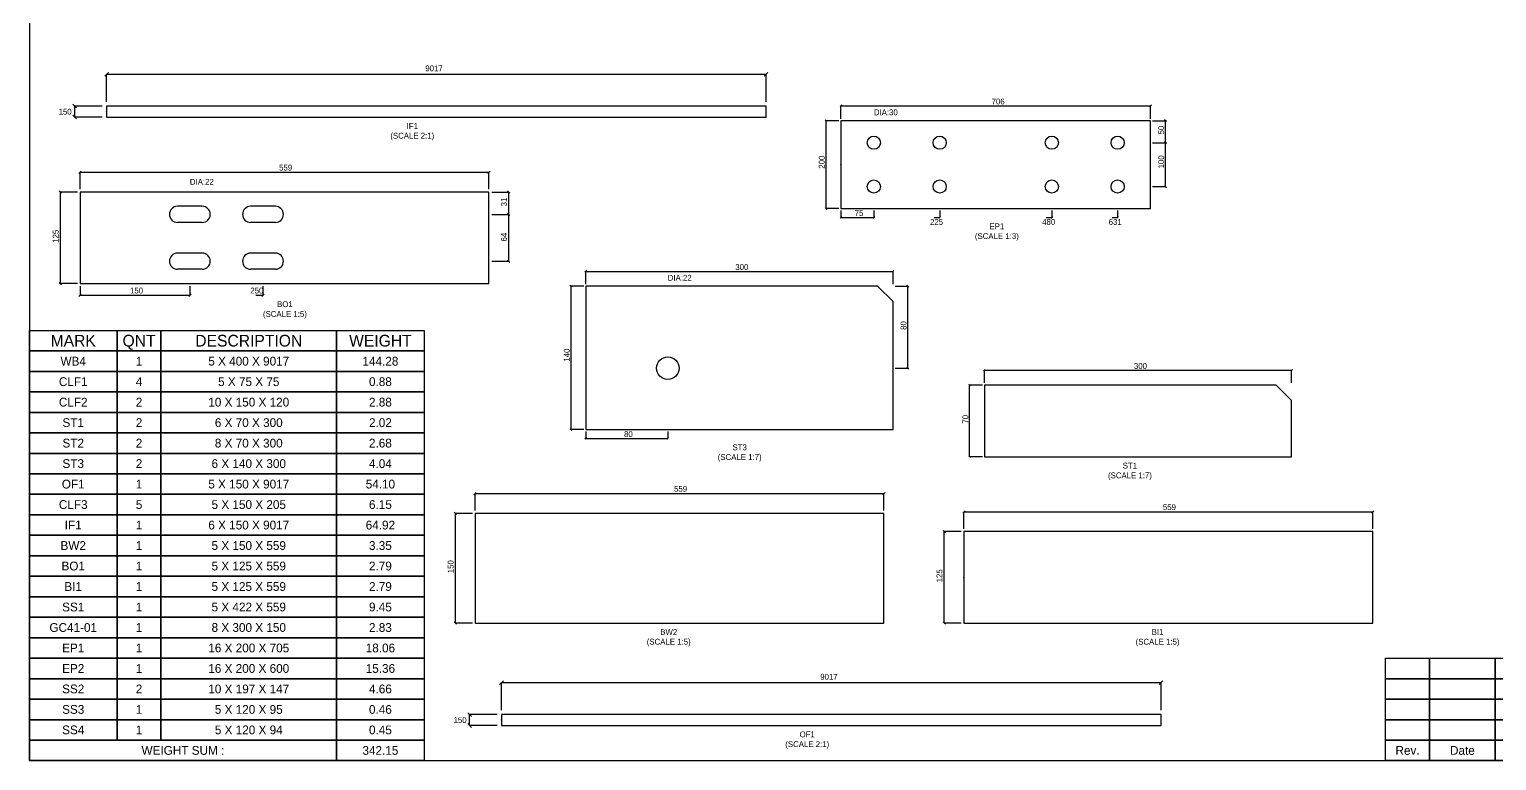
# Model space of a CAD drawing. Header units: metres. Extents: x 0 to 15272, y 0 to 10800.
# Drawn here: x 0 to 10031, y 0 to 4998 of the extents above; entities that cross this region are included whole.
import ezdxf
from ezdxf.enums import TextEntityAlignment as Align

# ---------------------------------------------------------------- set-up
doc = ezdxf.new("R2010")
doc.units = ezdxf.units.M
doc.linetypes.add('CONTIN', pattern=[0])
for name, color, linetype in [('2', 7, 'CONTIN'), ('3', 1, 'CONTIN'), ('4', 1, 'CONTIN'), ('5', 7, 'CONTIN'), ('6', 4, 'CONTIN')]:
    doc.layers.add(name, color=color, linetype=linetype)
picture_1 = doc.add_image_def('image1.png', size_in_pixel=(229, 276))

# ---------------------------------------------------------------- blocks, each defined once
blk = doc.blocks.new('PART_TABLE_BLOCK')
for points in [[(0, 2940), (600, 2940), (600, 2800), (0, 2800)], [(600, 2940), (900, 2940), (900, 2800), (600, 2800)], [(900, 2940), (2100, 2940), (2100, 2800), (900, 2800)], [(2100, 2940), (2700, 2940), (2700, 2800), (2100, 2800)], [(0, 2800), (600, 2800), (600, 2660), (0, 2660)], [(600, 2800), (900, 2800), (900, 2660), (600, 2660)], [(900, 2800), (2100, 2800), (2100, 2660), (900, 2660)], [(2100, 2800), (2700, 2800), (2700, 2660), (2100, 2660)], [(0, 2660), (600, 2660), (600, 2520), (0, 2520)], [(600, 2660), (900, 2660), (900, 2520), (600, 2520)], [(900, 2660), (2100, 2660), (2100, 2520), (900, 2520)], [(2100, 2660), (2700, 2660), (2700, 2520), (2100, 2520)], [(0, 2520), (600, 2520), (600, 2380), (0, 2380)], [(600, 2520), (900, 2520), (900, 2380), (600, 2380)], [(900, 2520), (2100, 2520), (2100, 2380), (900, 2380)], [(2100, 2520), (2700, 2520), (2700, 2380), (2100, 2380)], [(0, 2380), (600, 2380), (600, 2240), (0, 2240)], [(600, 2380), (900, 2380), (900, 2240), (600, 2240)], [(900, 2380), (2100, 2380), (2100, 2240), (900, 2240)], [(2100, 2380), (2700, 2380), (2700, 2240), (2100, 2240)], [(0, 2240), (600, 2240), (600, 2100), (0, 2100)], [(600, 2240), (900, 2240), (900, 2100), (600, 2100)], [(900, 2240), (2100, 2240), (2100, 2100), (900, 2100)], [(2100, 2240), (2700, 2240), (2700, 2100), (2100, 2100)], [(0, 2100), (600, 2100), (600, 1960), (0, 1960)], [(600, 2100), (900, 2100), (900, 1960), (600, 1960)], [(900, 2100), (2100, 2100), (2100, 1960), (900, 1960)], [(2100, 2100), (2700, 2100), (2700, 1960), (2100, 1960)], [(0, 1960), (600, 1960), (600, 1820), (0, 1820)], [(600, 1960), (900, 1960), (900, 1820), (600, 1820)], [(900, 1960), (2100, 1960), (2100, 1820), (900, 1820)], [(2100, 1960), (2700, 1960), (2700, 1820), (2100, 1820)], [(0, 1820), (600, 1820), (600, 1680), (0, 1680)], [(600, 1820), (900, 1820), (900, 1680), (600, 1680)], [(900, 1820), (2100, 1820), (2100, 1680), (900, 1680)], [(2100, 1820), (2700, 1820), (2700, 1680), (2100, 1680)], [(0, 1680), (600, 1680), (600, 1540), (0, 1540)], [(600, 1680), (900, 1680), (900, 1540), (600, 1540)], [(900, 1680), (2100, 1680), (2100, 1540), (900, 1540)], [(2100, 1680), (2700, 1680), (2700, 1540), (2100, 1540)], [(0, 1540), (600, 1540), (600, 1400), (0, 1400)], [(600, 1540), (900, 1540), (900, 1400), (600, 1400)], [(900, 1540), (2100, 1540), (2100, 1400), (900, 1400)], [(2100, 1540), (2700, 1540), (2700, 1400), (2100, 1400)], [(0, 1400), (600, 1400), (600, 1260), (0, 1260)], [(600, 1400), (900, 1400), (900, 1260), (600, 1260)], [(900, 1400), (2100, 1400), (2100, 1260), (900, 1260)], [(2100, 1400), (2700, 1400), (2700, 1260), (2100, 1260)], [(0, 1260), (600, 1260), (600, 1120), (0, 1120)], [(600, 1260), (900, 1260), (900, 1120), (600, 1120)], [(900, 1260), (2100, 1260), (2100, 1120), (900, 1120)], [(2100, 1260), (2700, 1260), (2700, 1120), (2100, 1120)], [(0, 1120), (600, 1120), (600, 980), (0, 980)], [(600, 1120), (900, 1120), (900, 980), (600, 980)], [(900, 1120), (2100, 1120), (2100, 980), (900, 980)], [(2100, 1120), (2700, 1120), (2700, 980), (2100, 980)], [(0, 980), (600, 980), (600, 840), (0, 840)], [(600, 980), (900, 980), (900, 840), (600, 840)], [(900, 980), (2100, 980), (2100, 840), (900, 840)], [(2100, 980), (2700, 980), (2700, 840), (2100, 840)], [(0, 840), (600, 840), (600, 700), (0, 700)], [(600, 840), (900, 840), (900, 700), (600, 700)], [(900, 840), (2100, 840), (2100, 700), (900, 700)], [(2100, 840), (2700, 840), (2700, 700), (2100, 700)], [(0, 700), (600, 700), (600, 560), (0, 560)], [(600, 700), (900, 700), (900, 560), (600, 560)], [(900, 700), (2100, 700), (2100, 560), (900, 560)], [(2100, 700), (2700, 700), (2700, 560), (2100, 560)], [(0, 560), (600, 560), (600, 420), (0, 420)], [(600, 560), (900, 560), (900, 420), (600, 420)], [(900, 560), (2100, 560), (2100, 420), (900, 420)], [(2100, 560), (2700, 560), (2700, 420), (2100, 420)], [(0, 420), (600, 420), (600, 280), (0, 280)], [(600, 420), (900, 420), (900, 280), (600, 280)], [(900, 420), (2100, 420), (2100, 280), (900, 280)], [(2100, 420), (2700, 420), (2700, 280), (2100, 280)], [(0, 280), (600, 280), (600, 140), (0, 140)], [(600, 280), (900, 280), (900, 140), (600, 140)], [(900, 280), (2100, 280), (2100, 140), (900, 140)], [(2100, 280), (2700, 280), (2700, 140), (2100, 140)], [(0, 140), (2100, 140), (2100, 0), (0, 0)], [(2100, 140), (2700, 140), (2700, 0), (2100, 0)]]:
    blk.add_lwpolyline(points, close=True)
for s, height, p in [('MARK', 80, (300, 2870)), ('QNT', 80, (750, 2870)), ('DESCRIPTION', 80, (1500, 2870)), ('WEIGHT', 80, (2400, 2870)), ('WB4', 60, (300, 2730)), ('1', 60, (750, 2730)), ('5 X 400 X 9017', 60, (1500, 2730)), ('144.28', 60, (2400, 2730)), ('CLF1', 60, (300, 2590)), ('4', 60, (750, 2590)), ('5 X 75 X 75', 60, (1500, 2590)), ('0.88', 60, (2400, 2590)), ('CLF2', 60, (300, 2450)), ('2', 60, (750, 2450)), ('10 X 150 X 120', 60, (1500, 2450)), ('2.88', 60, (2400, 2450)), ('ST1', 60, (300, 2310)), ('2', 60, (750, 2310)), ('6 X 70 X 300', 60, (1500, 2310)), ('2.02', 60, (2400, 2310)), ('ST2', 60, (300, 2170)), ('2', 60, (750, 2170)), ('8 X 70 X 300', 60, (1500, 2170)), ('2.68', 60, (2400, 2170)), ('ST3', 60, (300, 2030)), ('2', 60, (750, 2030)), ('6 X 140 X 300', 60, (1500, 2030)), ('4.04', 60, (2400, 2030)), ('OF1', 60, (300, 1890)), ('1', 60, (750, 1890)), ('5 X 150 X 9017', 60, (1500, 1890)), ('54.10', 60, (2400, 1890)), ('CLF3', 60, (300, 1750)), ('5', 60, (750, 1750)), ('5 X 150 X 205', 60, (1500, 1750)), ('6.15', 60, (2400, 1750)), ('IF1', 60, (300, 1610)), ('1', 60, (750, 1610)), ('6 X 150 X 9017', 60, (1500, 1610)), ('64.92', 60, (2400, 1610)), ('BW2', 60, (300, 1470)), ('1', 60, (750, 1470)), ('5 X 150 X 559', 60, (1500, 1470)), ('3.35', 60, (2400, 1470)), ('BO1', 60, (300, 1330)), ('1', 60, (750, 1330)), ('5 X 125 X 559', 60, (1500, 1330)), ('2.79', 60, (2400, 1330)), ('BI1', 60, (300, 1190)), ('1', 60, (750, 1190)), ('5 X 125 X 559', 60, (1500, 1190)), ('2.79', 60, (2400, 1190)), ('SS1', 60, (300, 1050)), ('1', 60, (750, 1050)), ('5 X 422 X 559', 60, (1500, 1050)), ('9.45', 60, (2400, 1050)), ('GC41-01', 60, (300, 910)), ('1', 60, (750, 910)), ('8 X 300 X 150', 60, (1500, 910)), ('2.83', 60, (2400, 910)), ('EP1', 60, (300, 770)), ('1', 60, (750, 770)), ('16 X 200 X 705', 60, (1500, 770)), ('18.06', 60, (2400, 770)), ('EP2', 60, (300, 630)), ('1', 60, (750, 630)), ('16 X 200 X 600', 60, (1500, 630)), ('15.36', 60, (2400, 630)), ('SS2', 60, (300, 490)), ('2', 60, (750, 490)), ('10 X 197 X 147', 60, (1500, 490)), ('4.66', 60, (2400, 490)), ('SS3', 60, (300, 350)), ('1', 60, (750, 350)), ('5 X 120 X 95', 60, (1500, 350)), ('0.46', 60, (2400, 350)), ('SS4', 60, (300, 210)), ('1', 60, (750, 210)), ('5 X 120 X 94', 60, (1500, 210)), ('0.45', 60, (2400, 210)), ('WEIGHT SUM :', 60, (1050, 70)), ('342.15', 60, (2400, 70))]:
    blk.add_text(s, height=height).set_placement(p, align=Align.MIDDLE_CENTER)
blk = doc.blocks.new('Title_Block')
for points in [[(-6000, 700), (-5700, 700), (-5700, 560), (-6000, 560)], [(-5700, 700), (-5250, 700), (-5250, 560), (-5700, 560)], [(-5250, 700), (-4350, 700), (-4350, 560), (-5250, 560)], [(-4350, 700), (-4050, 700), (-4050, 560), (-4350, 560)], [(-4050, 700), (-3750, 700), (-3750, 560), (-4050, 560)], [(-3750, 700), (-3000, 700), (-3000, 0), (-3750, 0)], [(-3000, 700), (0, 700), (0, 560), (-3000, 560)], [(-6000, 560), (-5700, 560), (-5700, 420), (-6000, 420)], [(-5700, 560), (-5250, 560), (-5250, 420), (-5700, 420)], [(-5250, 560), (-4350, 560), (-4350, 420), (-5250, 420)], [(-4350, 560), (-4050, 560), (-4050, 420), (-4350, 420)], [(-4050, 560), (-3750, 560), (-3750, 420), (-4050, 420)], [(-3000, 560), (0, 560), (0, 420), (-3000, 420)], [(-6000, 420), (-5700, 420), (-5700, 280), (-6000, 280)], [(-5700, 420), (-5250, 420), (-5250, 280), (-5700, 280)], [(-5250, 420), (-4350, 420), (-4350, 280), (-5250, 280)], [(-4350, 420), (-4050, 420), (-4050, 280), (-4350, 280)], [(-4050, 420), (-3750, 420), (-3750, 280), (-4050, 280)], [(-3000, 420), (-1200, 420), (-1200, 280), (-3000, 280)], [(-1200, 420), (0, 420), (0, 280), (-1200, 280)], [(-6000, 280), (-5700, 280), (-5700, 140), (-6000, 140)], [(-5700, 280), (-5250, 280), (-5250, 140), (-5700, 140)], [(-5250, 280), (-4350, 280), (-4350, 140), (-5250, 140)], [(-4350, 280), (-4050, 280), (-4050, 140), (-4350, 140)], [(-4050, 280), (-3750, 280), (-3750, 140), (-4050, 140)], [(-3000, 280), (-2000, 280), (-2000, 140), (-3000, 140)], [(-2000, 280), (-1000, 280), (-1000, 140), (-2000, 140)], [(-1000, 280), (0, 280), (0, 140), (-1000, 140)], [(-6000, 140), (-5700, 140), (-5700, 0), (-6000, 0)], [(-5700, 140), (-5250, 140), (-5250, 0), (-5700, 0)], [(-5250, 140), (-4350, 140), (-4350, 0), (-5250, 0)], [(-4350, 140), (-4050, 140), (-4050, 0), (-4350, 0)], [(-4050, 140), (-3750, 140), (-3750, 0), (-4050, 0)], [(-3000, 140), (-2000, 140), (-2000, 0), (-3000, 0)], [(-2000, 140), (-1000, 140), (-1000, 0), (-2000, 0)], [(-1000, 140), (0, 140), (0, 0), (-1000, 0)]]:
    blk.add_lwpolyline(points, close=True)
for s, p in [(' Project : CHECKED BY', (-2996, 630)), (' NAME    : CL2-3', (-2996, 490)), (' Job     : C163-127', (-2996, 350)), (' Bldg.No.: Assembly', (-1196, 350)), (' Qnt: 2', (-2996, 210)), (' Mark: CL2-3', (-1996, 210)), (' Length: 9049', (-996, 210)), (' WEIGHT: 342.15', (-2996, 70)), (' Fin: Red Oxide', (-996, 70)), (' Part: NEW', (-1996, 70))]:
    blk.add_text(s, height=60).set_placement(p, align=Align.MIDDLE_LEFT)
for s, p in [('Description', (-4800, 70)), ('Chk.', (-3900, 70)), ('Rev.', (-5850, 70)), ('Date', (-5475, 70)), ('Drw.', (-4200, 70))]:
    blk.add_text(s, height=60).set_placement(p, align=Align.MIDDLE_CENTER)
image = blk.add_image(picture_1, insert=(-3674, 105), size_in_units=(598, 490))
blk = doc.blocks.new('ARROW')
at = {"layer": '2'}
blk.add_line((-0.635, -0.635), (0.635, 0.635), dxfattribs=at)
blk = doc.blocks.new('BO1')
at = {"layer": '3', "linetype": 'CONTINUOUS'}
for p, q in [((347.26388, 945.7445), (347.26388, 320.7445)), ((3142.26388, 945.7445), (347.26388, 945.7445)), ((3142.26388, 320.7445), (3142.26388, 945.7445)), ((347.26388, 320.7445), (3142.26388, 320.7445))]:
    blk.add_line(p, q, dxfattribs=at)
at = {"layer": '4', "linetype": 'CONTINUOUS'}
for p, q in [((1182.26388, 848.2445), (1012.26388, 848.2445)), ((1682.26388, 848.2445), (1512.26388, 848.2445)), ((1182.26388, 738.2445), (1012.26388, 738.2445)), ((1682.26388, 738.2445), (1512.26388, 738.2445)), ((1182.26388, 528.2445), (1012.26388, 528.2445)), ((1682.26388, 528.2445), (1512.26388, 528.2445)), ((1182.26388, 418.2445), (1012.26388, 418.2445)), ((1682.26388, 418.2445), (1512.26388, 418.2445))]:
    blk.add_line(p, q, dxfattribs=at)
for centre, start, end in [((1012.26388, 793.2445), 90, -90), ((1182.26388, 793.2445), -90, 90), ((1512.26388, 793.2445), 90, -90), ((1682.26388, 793.2445), -90, 90), ((1012.26388, 473.2445), 90, -90), ((1182.26388, 473.2445), -90, 90), ((1512.26388, 473.2445), 90, -90), ((1682.26388, 473.2445), -90, 90)]:
    blk.add_arc(centre, 55, start, end, dxfattribs=at)
at = {"layer": '5', "linetype": 'CONTINUOUS'}
for p, q in [((346.76388, 633.2445), (347.76388, 633.2445)), ((347.26388, 632.74451), (347.26388, 633.74449))]:
    blk.add_line(p, q, dxfattribs=at)
blk.add_circle((347.26388, 633.2445), 0.5, dxfattribs=at)
at = {"layer": '6', "linetype": 'CONTINUOUS'}
for p, q in [((347.26388, 964.377835), (347.26388, 1080.836175)), ((347.26388, 1080.58618), (3142.26388, 1080.58618)), ((3142.26388, 964.377835), (3142.26388, 1080.836175)), ((328.630595, 945.7445), (212.17225, 945.74451)), ((212.4222, 320.7445), (212.422245, 945.74451)), ((3160.89728, 945.7445), (3277.35573, 945.74449)), ((3277.10578, 793.24449), (3277.10578, 945.74449)), ((3160.89728, 793.2445), (3277.35573, 793.24449)), ((3160.89728, 793.2445), (3277.35573, 793.24449)), ((3277.10578, 473.2445), (3277.10578, 793.24449)), ((3160.89728, 473.2445), (3277.35573, 473.2445)), ((328.630545, 320.7445), (212.172205, 320.7445)), ((347.26388, 302.11115), (347.26388, 240)), ((1097.26388, 302.11115), (1097.26388, 240)), ((1597.26388, 302.11115), (1597.26388, 240)), ((347.26388, 240.25005), (1097.26388, 240.25005)), ((1547.57503, 240.25005), (1597.26388, 240.25005))]:
    blk.add_line(p, q, dxfattribs=at)
at = {"layer": '6', "xscale": 12.42222, "yscale": 12.42222, "zscale": 2.484444}
for p, rotation in [((347.26388, 1080.58618), 180), ((212.422245, 945.74451), 90), ((3277.10578, 945.74449), 90), ((3277.10578, 793.24449), -90.00000000000001), ((3277.10578, 793.24449), 90), ((3277.10578, 473.2445), -90.00000000000001), ((212.4222, 320.7445), -90.00000000000001), ((347.26388, 240.25005), 180)]:
    blk.add_blockref('ARROW', p, dxfattribs=dict(at, rotation=rotation))
for p in [(3142.26388, 1080.58618), (1097.26388, 240.25005), (1597.26388, 240.25005)]:
    blk.add_blockref('ARROW', p, dxfattribs=at)
at = {"insert": (1747.248815, 140), "char_height": 40, "attachment_point": 5}
blk.add_mtext('BO1\\P(SCALE 1:5)', dxfattribs=at)
at = {"layer": '5'}
blk.add_text('ZERO', height=0.075, dxfattribs=at).set_placement((347.26388, 433.2445))
at = {"layer": '6'}
for s, p in [('559', (1707.49718, 1093.0084)), ('DIA:22', (1097.26388, 995.43339)), ('150', (688.10277, 252.6723)), ('250', (1510.30833, 252.6723))]:
    blk.add_text(s, height=40, dxfattribs=at).set_placement(p)
for s, p in [('31', (3264.68363, 847.7556)), ('125', (200, 599.08339)), ('64', (3264.68363, 608.400065))]:
    blk.add_text(s, height=40, rotation=90, dxfattribs=at).set_placement(p)
blk = doc.blocks.new('BW2')
at = {"layer": '3', "linetype": 'CONTINUOUS'}
for p, q in [((347.26387, 990), (347.26387, 240)), ((3142.26387, 990), (347.26387, 990)), ((3142.26387, 240), (3142.26387, 990)), ((347.26387, 240), (3142.26387, 240))]:
    blk.add_line(p, q, dxfattribs=at)
at = {"layer": '5', "linetype": 'CONTINUOUS'}
for p, q in [((346.76387, 615), (347.76387, 615)), ((347.26387, 614.50001), (347.26387, 615.49999))]:
    blk.add_line(p, q, dxfattribs=at)
blk.add_circle((347.26387, 615), 0.5, dxfattribs=at)
at = {"layer": '6', "linetype": 'CONTINUOUS'}
for p, q in [((347.26387, 1008.633335), (347.26387, 1125.091675)), ((347.26387, 1124.84168), (3142.26387, 1124.84168)), ((3142.26387, 1008.633335), (3142.26387, 1125.091675)), ((328.63059, 990), (212.17225, 990.00001)), ((212.42219, 240), (212.422245, 990.00001)), ((328.630535, 240), (212.172195, 240))]:
    blk.add_line(p, q, dxfattribs=at)
at = {"layer": '6', "xscale": 12.42222, "yscale": 12.42222, "zscale": 2.484444}
for p, rotation in [((347.26387, 1124.84168), 180), ((212.422245, 990.00001), 90), ((212.42219, 240), -90.00000000000001)]:
    blk.add_blockref('ARROW', p, dxfattribs=dict(at, rotation=rotation))
blk.add_blockref('ARROW', (3142.26387, 1124.84168), dxfattribs=at)
at = {"insert": (1671.131935, 140), "char_height": 40, "attachment_point": 5}
blk.add_mtext('BW2\\P(SCALE 1:5)', dxfattribs=at)
at = {"layer": '5'}
blk.add_text('ZERO', height=0.075, dxfattribs=at).set_placement((347.26387, 415))
at = {"layer": '6'}
blk.add_text('559', height=40, dxfattribs=at).set_placement((1707.49717, 1137.2639))
blk.add_text('150', height=40, rotation=90, dxfattribs=at).set_placement((200, 580.83889))
blk = doc.blocks.new('ST3')
at = {"layer": '3', "linetype": 'CONTINUOUS'}
for p, q in [((310.483303, 1280.66669), (310.483303, 300.66669)), ((2305.483303, 1280.66669), (310.483303, 1280.66669)), ((2410.483303, 1175.66669), (2305.483303, 1280.66669)), ((2410.483303, 300.66669), (2410.483303, 1175.66669)), ((310.483303, 300.66669), (2410.483303, 300.66669))]:
    blk.add_line(p, q, dxfattribs=at)
at = {"layer": '4', "linetype": 'CONTINUOUS'}
blk.add_circle((870.483303, 720.66669), 77, dxfattribs=at)
at = {"layer": '5', "linetype": 'CONTINUOUS'}
for p, q in [((309.783303, 790.66669), (311.183303, 790.66669)), ((310.483303, 789.966704), (310.483303, 791.366676))]:
    blk.add_line(p, q, dxfattribs=at)
blk.add_circle((310.483303, 790.66669), 0.7, dxfattribs=at)
at = {"layer": '6', "linetype": 'CONTINUOUS'}
for p, q in [((310.483303, 1294.66669), (310.483303, 1382.166697)), ((310.483303, 1381.816697), (2410.483303, 1381.816697)), ((2410.483303, 1294.66669), (2410.483303, 1382.166697)), ((296.48338, 1280.66669), (208.983373, 1280.666697)), ((209.333296, 300.66669), (209.333373, 1280.666697)), ((2424.483303, 1280.66669), (2511.983303, 1280.666683)), ((2511.633373, 720.66669), (2511.633373, 1280.666683)), ((2424.483303, 720.66669), (2511.983303, 720.66669)), ((296.483303, 300.66669), (208.983296, 300.66669)), ((310.483303, 286.66669), (310.483303, 240)), ((310.483303, 240.35), (870.483303, 240.35)), ((870.483303, 286.66669), (870.483303, 240))]:
    blk.add_line(p, q, dxfattribs=at)
at = {"layer": '6', "xscale": 9.333331000000001, "yscale": 9.333331000000001, "zscale": 1.333333}
for p, rotation in [((310.483303, 1381.816697), 180), ((209.333373, 1280.666697), 90), ((2511.633373, 1280.666683), 90), ((2511.633373, 720.66669), -90.00000000000001), ((209.333296, 300.66669), -90.00000000000001), ((310.483303, 240.35), 180)]:
    blk.add_blockref('ARROW', p, dxfattribs=dict(at, rotation=rotation))
for p in [(2410.483303, 1381.816697), (870.483303, 240.35)]:
    blk.add_blockref('ARROW', p, dxfattribs=at)
at = {"insert": (1362.351396, 140), "char_height": 40, "attachment_point": 5}
blk.add_mtext('ST3\\P(SCALE 1:7)', dxfattribs=at)
at = {"layer": '5'}
blk.add_text('ZERO', height=0.105, dxfattribs=at).set_placement((310.483303, 590.66669))
at = {"layer": '6'}
for s, p in [('300', (1332.483303, 1391.150028)), ('DIA:22', (870.483303, 1318.000021)), ('80', (571.816627, 249.68331))]:
    blk.add_text(s, height=40, dxfattribs=at).set_placement(p)
for s, p in [('80', (2502.299993, 982.000014)), ('140', (200, 765.000042))]:
    blk.add_text(s, height=40, rotation=90, dxfattribs=at).set_placement(p)
blk = doc.blocks.new('BI1')
at = {"layer": '3', "linetype": 'CONTINUOUS'}
for p, q in [((347.26388, 865), (347.26388, 240)), ((3142.26388, 865), (347.26388, 865)), ((3142.26388, 240), (3142.26388, 865)), ((347.26388, 240), (3142.26388, 240))]:
    blk.add_line(p, q, dxfattribs=at)
at = {"layer": '5', "linetype": 'CONTINUOUS'}
for p, q in [((346.76388, 552.5), (347.76388, 552.5)), ((347.26388, 552.00001), (347.26388, 552.99999))]:
    blk.add_line(p, q, dxfattribs=at)
blk.add_circle((347.26388, 552.5), 0.5, dxfattribs=at)
at = {"layer": '6', "linetype": 'CONTINUOUS'}
for p, q in [((347.26388, 883.633335), (347.26388, 1000.091675)), ((347.26388, 999.84168), (3142.26388, 999.84168)), ((3142.26388, 883.633335), (3142.26388, 1000.091675)), ((328.630595, 865), (212.17225, 865.00001)), ((212.4222, 240), (212.422245, 865.00001)), ((328.630545, 240), (212.172205, 240))]:
    blk.add_line(p, q, dxfattribs=at)
at = {"layer": '6', "xscale": 12.42222, "yscale": 12.42222, "zscale": 2.484444}
for p, rotation in [((347.26388, 999.84168), 180), ((212.422245, 865.00001), 90), ((212.4222, 240), -90.00000000000001)]:
    blk.add_blockref('ARROW', p, dxfattribs=dict(at, rotation=rotation))
blk.add_blockref('ARROW', (3142.26388, 999.84168), dxfattribs=at)
at = {"insert": (1671.13194, 140), "char_height": 40, "attachment_point": 5}
blk.add_mtext('BI1\\P(SCALE 1:5)', dxfattribs=at)
at = {"layer": '5'}
blk.add_text('ZERO', height=0.075, dxfattribs=at).set_placement((347.26388, 352.5))
at = {"layer": '6'}
blk.add_text('559', height=40, dxfattribs=at).set_placement((1707.49718, 1012.2639))
blk.add_text('125', height=40, rotation=90, dxfattribs=at).set_placement((200, 518.33889))
blk = doc.blocks.new('OF1')
at = {"layer": '3', "linetype": 'CONTINUOUS'}
for p, q in [((528, 315), (528, 240)), ((5037, 315), (528, 315)), ((5037, 240), (5037, 315)), ((528, 240), (5037, 240))]:
    blk.add_line(p, q, dxfattribs=at)
at = {"layer": '5', "linetype": 'CONTINUOUS'}
for p in [(528, 278), (528, 277)]:
    blk.add_line(p, (528, 278), dxfattribs=at)
blk.add_circle((528, 278), 0.05, dxfattribs=at)
at = {"layer": '6', "linetype": 'CONTINUOUS'}
for p, q in [((528, 345), (528, 533)), ((528, 533), (5037, 533)), ((5037, 345), (5037, 533)), ((498, 315), (310, 315)), ((310, 240), (310, 315)), ((498, 240), (310, 240))]:
    blk.add_line(p, q, dxfattribs=at)
at = {"layer": '6', "xscale": 20.0384065, "yscale": 20.0384065, "zscale": 40.076813}
for p, rotation in [((528, 533), 180), ((310, 315), 90), ((310, 240), -90.00000000000001)]:
    blk.add_blockref('ARROW', p, dxfattribs=dict(at, rotation=rotation))
blk.add_blockref('ARROW', (5037, 533), dxfattribs=at)
at = {"insert": (2618, 140), "char_height": 40, "attachment_point": 5}
blk.add_mtext('OF1\\P(SCALE 2:1)', dxfattribs=at)
at = {"layer": '5'}
blk.add_text('ZERO', height=0.0075, dxfattribs=at).set_placement((528, 238))
at = {"layer": '6'}
for s, p in [('9017', (2707, 553)), ('150', (200, 257))]:
    blk.add_text(s, height=40, dxfattribs=at).set_placement(p)
blk = doc.blocks.new('IF1')
at = {"layer": '3', "linetype": 'CONTINUOUS'}
for p, q in [((528, 315), (528, 240)), ((5037, 315), (528, 315)), ((5037, 240), (5037, 315)), ((528, 240), (5037, 240))]:
    blk.add_line(p, q, dxfattribs=at)
at = {"layer": '5', "linetype": 'CONTINUOUS'}
for p in [(528, 278), (528, 277)]:
    blk.add_line(p, (528, 278), dxfattribs=at)
blk.add_circle((528, 278), 0.05, dxfattribs=at)
at = {"layer": '6', "linetype": 'CONTINUOUS'}
for p, q in [((528, 345), (528, 533)), ((528, 533), (5037, 533)), ((5037, 345), (5037, 533)), ((498, 315), (310, 315)), ((310, 240), (310, 315)), ((498, 240), (310, 240))]:
    blk.add_line(p, q, dxfattribs=at)
at = {"layer": '6', "xscale": 20.0384065, "yscale": 20.0384065, "zscale": 40.076813}
for p, rotation in [((528, 533), 180), ((310, 315), 90), ((310, 240), -90.00000000000001)]:
    blk.add_blockref('ARROW', p, dxfattribs=dict(at, rotation=rotation))
blk.add_blockref('ARROW', (5037, 533), dxfattribs=at)
at = {"insert": (2618, 140), "char_height": 40, "attachment_point": 5}
blk.add_mtext('IF1\\P(SCALE 2:1)', dxfattribs=at)
at = {"layer": '5'}
blk.add_text('ZERO', height=0.0075, dxfattribs=at).set_placement((528, 238))
at = {"layer": '6'}
for s, p in [('9017', (2707, 553)), ('150', (200, 257))]:
    blk.add_text(s, height=40, dxfattribs=at).set_placement(p)
blk = doc.blocks.new('EP1')
at = {"layer": '3', "linetype": 'CONTINUOUS'}
for p, q in [((311.554145, 901.14336), (311.554145, 301.14336)), ((2428.054145, 901.14336), (311.554145, 901.14336)), ((2428.054145, 301.14336), (2428.054145, 901.14336)), ((311.554145, 301.14336), (2428.054145, 301.14336))]:
    blk.add_line(p, q, dxfattribs=at)
at = {"layer": '4', "linetype": 'CONTINUOUS'}
for centre in [(536.554145, 751.14336), (986.554145, 751.14336), (1753.054145, 751.14336), (2203.054145, 751.14336), (536.554145, 451.14336), (986.554145, 451.14336), (1753.054145, 451.14336), (2203.054145, 451.14336)]:
    blk.add_circle(centre, 45, dxfattribs=at)
at = {"layer": '5', "linetype": 'CONTINUOUS'}
for p, q in [((311.254145, 601.14336), (311.854145, 601.14336)), ((311.554145, 600.84336), (311.554145, 601.443354))]:
    blk.add_line(p, q, dxfattribs=at)
blk.add_circle((311.554145, 601.14336), 0.3, dxfattribs=at)
at = {"layer": '6', "linetype": 'CONTINUOUS'}
for p, q in [((311.554145, 915.253359), (311.554145, 1003.440861)), ((311.554145, 1003.290864), (2428.054145, 1003.290864)), ((2428.054145, 915.253359), (2428.054145, 1003.440861)), ((297.444191, 901.14336), (209.256689, 901.143369)), ((209.406641, 301.14336), (209.406689, 901.143369)), ((2442.164075, 901.14336), (2530.351505, 901.143351)), ((2530.201535, 751.143348), (2530.201535, 901.143351)), ((2442.164075, 751.14336), (2530.351505, 751.143348)), ((2442.164075, 751.14336), (2530.351505, 751.143348)), ((2530.201535, 451.14336), (2530.201535, 751.143348)), ((2442.164075, 451.14336), (2530.351505, 451.14336)), ((297.444146, 301.14336), (209.256644, 301.14336)), ((311.554145, 287.03334), (311.554145, 240)), ((311.554145, 240.15), (536.554145, 240.15)), ((536.554145, 287.03334), (536.554145, 240)), ((948.927485, 240.15), (986.554145, 240.15)), ((986.554145, 287.03334), (986.554145, 240)), ((1715.427425, 240.15), (1753.054145, 240.15)), ((1753.054145, 287.03334), (1753.054145, 240)), ((2165.427425, 240.15), (2203.054145, 240.15)), ((2203.054145, 287.03334), (2203.054145, 240))]:
    blk.add_line(p, q, dxfattribs=at)
at = {"layer": '6', "xscale": 9.406665, "yscale": 9.406665, "zscale": 3.135555}
for p, rotation in [((311.554145, 1003.290864), 180), ((209.406689, 901.143369), 90), ((2530.201535, 901.143351), 90), ((2530.201535, 751.143348), -90.00000000000001), ((2530.201535, 751.143348), 90), ((2530.201535, 451.14336), -90.00000000000001), ((209.406641, 301.14336), -90.00000000000001), ((311.554145, 240.15), 180)]:
    blk.add_blockref('ARROW', p, dxfattribs=dict(at, rotation=rotation))
for p in [(2428.054145, 1003.290864), (536.554145, 240.15), (986.554145, 240.15), (1753.054145, 240.15), (2203.054145, 240.15)]:
    blk.add_blockref('ARROW', p, dxfattribs=at)
at = {"insert": (1377.329127, 140), "char_height": 40, "attachment_point": 5}
blk.add_mtext('EP1\\P(SCALE 1:3)', dxfattribs=at)
at = {"layer": '5'}
blk.add_text('ZERO', height=0.045, dxfattribs=at).set_placement((311.554145, 401.14336))
at = {"layer": '6'}
for s, p in [('706', (1341.584105, 1012.697529)), ('DIA:30', (536.554145, 938.770023)), ('75', (405.240812, 249.55668)), ('225', (920.707505, 189.55668)), ('480', (1687.207505, 189.55668)), ('631', (2141.910845, 189.55668))]:
    blk.add_text(s, height=40, dxfattribs=at).set_placement(p)
for s, p in [('50', (2520.794855, 807.330018)), ('200', (200, 572.92338)), ('100', (2520.794855, 575.27505))]:
    blk.add_text(s, height=40, rotation=90, dxfattribs=at).set_placement(p)
blk = doc.blocks.new('ST1')
at = {"layer": '3', "linetype": 'CONTINUOUS'}
for p, q in [((310.483317, 730), (310.483317, 240)), ((2305.483317, 730), (310.483317, 730)), ((2410.483317, 625), (2305.483317, 730)), ((2410.483317, 240), (2410.483317, 625)), ((310.483317, 240), (2410.483317, 240))]:
    blk.add_line(p, q, dxfattribs=at)
at = {"layer": '5', "linetype": 'CONTINUOUS'}
for p, q in [((309.783317, 485), (311.183317, 485)), ((310.483317, 484.300014), (310.483317, 485.699986))]:
    blk.add_line(p, q, dxfattribs=at)
blk.add_circle((310.483317, 485), 0.7, dxfattribs=at)
at = {"layer": '6', "linetype": 'CONTINUOUS'}
for p, q in [((310.483317, 744), (310.483317, 831.500007)), ((310.483317, 831.150007), (2410.483317, 831.150007)), ((2410.483317, 744), (2410.483317, 831.500007)), ((296.483352, 730), (208.983345, 730.000007)), ((209.33331, 240), (209.333345, 730.000007)), ((296.483317, 240), (208.98331, 240))]:
    blk.add_line(p, q, dxfattribs=at)
at = {"layer": '6', "xscale": 9.333331000000001, "yscale": 9.333331000000001, "zscale": 1.333333}
for p, rotation in [((310.483317, 831.150007), 180), ((209.333345, 730.000007), 90), ((209.33331, 240), -90.00000000000001)]:
    blk.add_blockref('ARROW', p, dxfattribs=dict(at, rotation=rotation))
blk.add_blockref('ARROW', (2410.483317, 831.150007), dxfattribs=at)
at = {"insert": (1305.241658, 140), "char_height": 40, "attachment_point": 5}
blk.add_mtext('ST1\\P(SCALE 1:7)', dxfattribs=at)
at = {"layer": '5'}
blk.add_text('ZERO', height=0.105, dxfattribs=at).set_placement((310.483317, 285))
at = {"layer": '6'}
blk.add_text('300', height=40, dxfattribs=at).set_placement((1332.483317, 840.483338))
blk.add_text('70', height=40, rotation=90, dxfattribs=at).set_placement((200, 466.333324))

msp = doc.modelspace()

# ---------------------------------------------------------------- linework, layer by layer
msp.add_lwpolyline([(0, 0), (15272, 0), (15272, 10800), (0, 10800)], close=True)

# ---------------------------------------------------------------- block references
for name, p in [('IF1', (0, 4158)), ('EP1', (5237, 3472)), ('BO1', (0, 2940)), ('ST3', (3494, 1962)), ('PART_TABLE_BLOCK', (0, 0)), ('ST1', (6219, 1837)), ('BW2', (2700, 700)), ('BI1', (6042, 700)), ('Title_Block', (15272, 0)), ('OF1', (2700, 0))]:
    msp.add_blockref(name, p)

doc.saveas('drawing.dxf')
